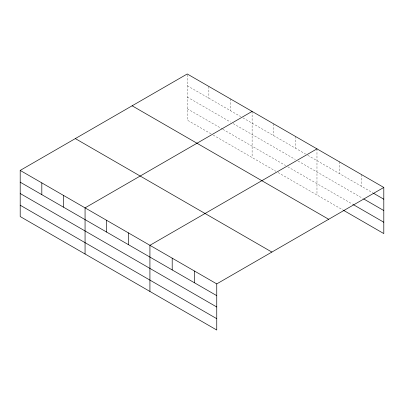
<?xml version="1.0" encoding="UTF-8"?>
<svg xmlns="http://www.w3.org/2000/svg" width="404" height="404" viewBox="0 0 404 404"><rect width="100%" height="100%" fill="white"/><g stroke="black" fill="none" stroke-linecap="round" stroke-linejoin="round"><path stroke-width="0.3" stroke-dasharray="2.02 1.52" d="M187.249 85.729L240.759 116.625M242.92 117.872L305.621 154.07M307.782 155.318L372.932 192.93M187.249 97.071L230.492 122.038M233.194 123.599L295.354 159.484M298.056 161.044L362.61 198.319M187.249 108.762L222.382 129.043M222.922 129.356L285.623 165.554M287.784 166.807L352.833 204.358M211.029 133.835L187.249 120.104L187.249 73.972M213.196 135.082L275.892 171.281M278.058 172.533L343.052 210.055M361.524 174.589L361.524 186.345M339.249 161.726L339.249 173.483M316.973 148.869L316.973 195.001M295.354 136.385L295.354 148.142M273.73 123.902L273.73 135.658M252.111 111.418L252.111 157.555M230.492 98.94L230.492 110.691M208.868 86.456L208.868 98.212"/><path stroke-width="0.61" d="M216.751 306.995L216.751 283.896L20.2 170.417L20.2 216.549L216.751 330.028L216.751 306.995L20.2 193.516M343.597 210.368L383.8 233.583L383.8 187.451L187.249 73.972L20.2 170.417M252.111 111.418L85.062 207.863L85.062 253.995M316.973 148.869L149.924 245.314L149.924 291.446M216.751 283.896L383.8 187.451M373.478 193.248L383.8 199.207M363.696 198.945L383.8 210.55M353.374 204.671L383.8 222.24M132.123 105.797L328.674 219.276M75.326 138.592L271.877 252.071M20.2 182.174L216.751 295.652M20.2 205.207L216.751 318.685M194.476 271.034L194.476 282.79M172.2 258.171L172.2 269.928M128.305 232.83L128.305 244.587M106.681 220.347L106.681 232.103M63.443 195.385L63.443 207.136M41.819 182.901L41.819 194.657"/></g></svg>
